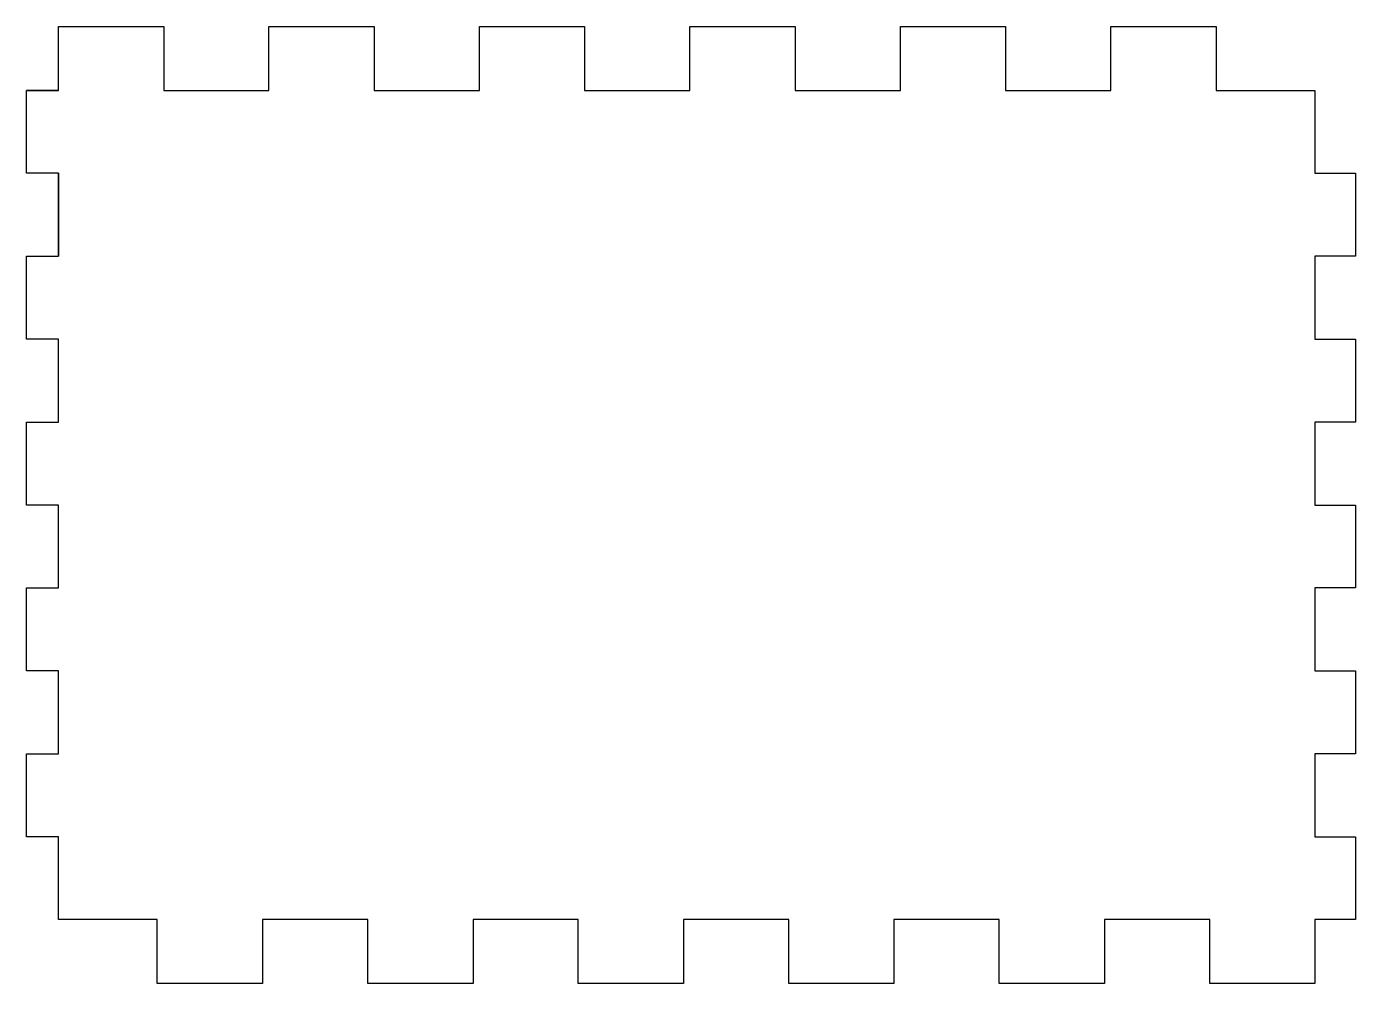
# Model space of a CAD drawing. Header units: millimetres. Extents: x -104 to 105, y -75 to 75.
import ezdxf

# ---------------------------------------------------------------- set-up
doc = ezdxf.new("R2010")
doc.units = ezdxf.units.MM
doc.layers.get('0').update_dxf_attribs({"linetype": 'CONTINUOUS'})

msp = doc.modelspace()

# ---------------------------------------------------------------- linework, layer by layer
for p, q in [((-98.5, 65), (-98.5, 75)), ((-98.5, 75), (-82, 75)), ((-82, 75), (-82, 65)), ((-65.5, 65), (-65.5, 75)), ((-65.5, 75), (-49, 75)), ((-49, 75), (-49, 65)), ((-32.5, 65), (-32.5, 75)), ((-32.5, 75), (-16, 75)), ((-16, 75), (-16, 65)), ((0.5, 65), (0.5, 75)), ((0.5, 75), (17, 75)), ((17, 75), (17, 65)), ((33.5, 65), (33.5, 75)), ((33.5, 75), (50, 75)), ((50, 75), (50, 65)), ((66.5, 65), (66.5, 75)), ((66.5, 75), (83, 75)), ((83, 75), (83, 65)), ((-103.5, 52), (-103.5, 65)), ((-98.5, 65), (-103.5, 65)), ((-82, 65), (-65.5, 65)), ((-49, 65), (-32.5, 65)), ((-16, 65), (0.5, 65)), ((17, 65), (33.5, 65)), ((50, 65), (66.5, 65)), ((83, 65), (98.5, 65)), ((98.5, 65), (98.5, 52)), ((-98.5, 52), (-103.5, 52)), ((-98.5, 52), (-98.5, 39)), ((98.5, 52), (104.85, 52)), ((104.85, 52), (104.85, 39)), ((-103.5, 26), (-103.5, 39)), ((-103.5, 39), (-98.5, 39)), ((104.85, 39), (98.5, 39)), ((98.5, 39), (98.5, 26)), ((-98.5, 26), (-103.5, 26)), ((-98.5, 13), (-98.5, 26)), ((98.5, 26), (104.85, 26)), ((104.85, 26), (104.85, 13)), ((-103.5, 0), (-103.5, 13)), ((-103.5, 13), (-98.5, 13)), ((104.85, 13), (98.5, 13)), ((98.5, 13), (98.5, 0)), ((-98.5, 0), (-103.5, 0)), ((-98.5, -13), (-98.5, 0)), ((98.5, 0), (104.85, 0)), ((104.85, 0), (104.85, -13)), ((-103.5, -26), (-103.5, -13)), ((-103.5, -13), (-98.5, -13)), ((104.85, -13), (98.5, -13)), ((98.5, -13), (98.5, -26)), ((-98.5, -26), (-103.5, -26)), ((-98.5, -39), (-98.5, -26)), ((98.5, -26), (104.85, -26)), ((104.85, -26), (104.85, -39)), ((-103.5, -52), (-103.5, -39)), ((-103.5, -39), (-98.5, -39)), ((104.85, -39), (98.5, -39)), ((98.5, -39), (98.5, -52)), ((-98.5, -52), (-103.5, -52)), ((-98.5, -65), (-98.5, -52)), ((98.5, -52), (104.85, -52)), ((104.85, -52), (104.85, -65)), ((-83, -65), (-98.5, -65)), ((-83, -75), (-83, -65)), ((-50, -65), (-66.5, -65)), ((-66.5, -65), (-66.5, -75)), ((-50, -75), (-50, -65)), ((-17, -65), (-33.5, -65)), ((-33.5, -65), (-33.5, -75)), ((-17, -75), (-17, -65)), ((16, -65), (-0.5, -65)), ((-0.5, -65), (-0.5, -75)), ((16, -75), (16, -65)), ((49, -65), (32.5, -65)), ((32.5, -65), (32.5, -75)), ((49, -75), (49, -65)), ((82, -65), (65.5, -65)), ((65.5, -65), (65.5, -75)), ((82, -75), (82, -65)), ((104.85, -65), (98.5, -65)), ((98.5, -65), (98.5, -75)), ((-66.5, -75), (-83, -75)), ((-33.5, -75), (-50, -75)), ((-0.5, -75), (-17, -75)), ((32.5, -75), (16, -75)), ((65.5, -75), (49, -75)), ((98.5, -75), (82, -75))]:
    msp.add_line(p, q)
msp.add_lwpolyline([(-83, -65), (-98.5, -65), (-98.5, -52), (-103.5, -52), (-103.5, -39), (-98.5, -39), (-98.5, -26), (-103.5, -26), (-103.5, -13), (-98.5, -13), (-98.5, 0), (-103.5, 0), (-103.5, 13), (-98.5, 13), (-98.5, 26), (-103.5, 26), (-103.5, 39), (-98.5, 39), (-98.5, 52), (-103.5, 52), (-103.5, 65), (-98.5, 65), (-98.5, 75), (-82, 75), (-82, 65), (-65.5, 65), (-65.5, 75), (-49, 75), (-49, 65), (-32.5, 65), (-32.5, 75), (-16, 75), (-16, 65), (0.5, 65), (0.5, 75), (17, 75), (17, 65), (33.5, 65), (33.5, 75), (50, 75), (50, 65), (66.5, 65), (66.5, 75), (83, 75), (83, 65), (98.5, 65), (98.5, 52), (104.85, 52), (104.85, 39), (98.5, 39), (98.5, 26), (104.85, 26), (104.85, 13), (98.5, 13), (98.5, 0), (104.85, 0), (104.85, -13), (98.5, -13), (98.5, -26), (104.85, -26), (104.85, -39), (98.5, -39), (98.5, -52), (104.85, -52), (104.85, -65), (98.5, -65), (98.5, -75), (82, -75), (82, -65), (65.5, -65), (65.5, -75), (49, -75), (49, -65), (32.5, -65), (32.5, -75), (16, -75), (16, -65), (-0.5, -65), (-0.5, -75), (-17, -75), (-17, -65), (-33.5, -65), (-33.5, -75), (-50, -75), (-50, -65), (-66.5, -65), (-66.5, -75), (-83, -75)], close=True)

doc.saveas('drawing.dxf')
